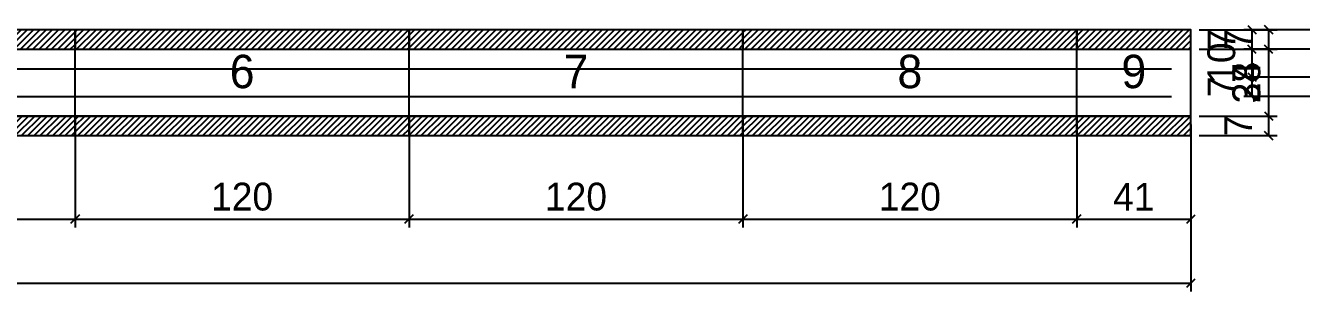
# Model space of a CAD drawing. Extents: x -10500 to 3070, y -6649 to 1250.
# Drawn here: x 824.2 to 1282.8, y -1631 to -1535.5 of the extents above; entities that cross this region are included whole.
import ezdxf
from ezdxf.enums import TextEntityAlignment as Align

# ---------------------------------------------------------------- set-up
doc = ezdxf.new("R2010")
doc.units = 0
for name, color, linetype in [('5', 5, 'Continuous'), ('COTA', 241, 'Continuous'), ('Painéis', 200, 'Continuous'), ('SARR_2.2x7', 40, 'Continuous'), ('SCO-___-LAJ', 224, 'Continuous')]:
    doc.layers.add(name, color=color, linetype=linetype)
doc.dimstyles.new('PAINEL', dxfattribs={"dimtxt": 10, "dimasz": 3, "dimexe": 3, "dimexo": 3, "dimgap": 3, "dimtad": 1, "dimblk": 'OBLIQUE', "dimblk1": 'OBLIQUE', "dimcen": 2.5, "dimclrd": 4, "dimclre": 4, "dimclrt": 240, "dimazin": 3, "dimtfac": 1, "dimtmove": 0, "dimatfit": 3})

# ---------------------------------------------------------------- blocks, each defined once
blk = doc.blocks.new('_OBLIQUE')
at = {"color": 0, "linetype": 'BYBLOCK'}
blk.add_line((-0.5, -0.5), (0.5, 0.5), dxfattribs=at)

msp = doc.modelspace()

# ---------------------------------------------------------------- hatches: boundary and pattern name
at = {"layer": 'COTA'}
h = msp.add_hatch(dxfattribs=at)
h.set_pattern_fill('ANSI31', scale=0.5)
h.paths.add_polyline_path([(722, -1544), (842, -1544), (842, -1537), (722, -1537)])
h = msp.add_hatch(dxfattribs=at)
h.set_pattern_fill('ANSI31', scale=0.5)
h.paths.add_polyline_path([(842, -1544), (962, -1544), (962, -1537), (842, -1537)])
h = msp.add_hatch(dxfattribs=at)
h.set_pattern_fill('ANSI31', scale=0.5)
h.paths.add_polyline_path([(962, -1544), (1082, -1544), (1082, -1537), (962, -1537)])
h = msp.add_hatch(dxfattribs=at)
h.set_pattern_fill('ANSI31', scale=0.5)
h.paths.add_polyline_path([(1082, -1544), (1202, -1544), (1202, -1537), (1082, -1537)])
h = msp.add_hatch(dxfattribs=at)
h.set_pattern_fill('ANSI31', scale=0.5)
h.paths.add_polyline_path([(1202, -1544), (1243, -1544), (1243, -1537), (1202, -1537)])
h = msp.add_hatch(dxfattribs=at)
h.set_pattern_fill('ANSI31', scale=0.5)
h.paths.add_polyline_path([(722, -1575), (842, -1575), (842, -1568), (722, -1568)])
h = msp.add_hatch(dxfattribs=at)
h.set_pattern_fill('ANSI31', scale=0.5)
h.paths.add_polyline_path([(842, -1575), (962, -1575), (962, -1568), (842, -1568)])
h = msp.add_hatch(dxfattribs=at)
h.set_pattern_fill('ANSI31', scale=0.5)
h.paths.add_polyline_path([(962, -1575), (1082, -1575), (1082, -1568), (962, -1568)])
h = msp.add_hatch(dxfattribs=at)
h.set_pattern_fill('ANSI31', scale=0.5)
h.paths.add_polyline_path([(1082, -1575), (1202, -1575), (1202, -1568), (1082, -1568)])
h = msp.add_hatch(dxfattribs=at)
h.set_pattern_fill('ANSI31', scale=0.5)
h.paths.add_polyline_path([(1202, -1575), (1243, -1575), (1243, -1568), (1202, -1568)])

# ---------------------------------------------------------------- linework, layer by layer
at = {"layer": 'Painéis'}
for p, q in [((722, -1544), (842, -1544)), ((842, -1568), (842, -1544)), ((842, -1568), (842, -1544)), ((842, -1544), (962, -1544)), ((842, -1568), (842, -1544)), ((962, -1568), (962, -1544)), ((962, -1568), (962, -1544)), ((962, -1544), (1082, -1544)), ((962, -1568), (962, -1544)), ((1082, -1568), (1082, -1544)), ((1082, -1568), (1082, -1544)), ((1082, -1544), (1202, -1544)), ((1082, -1568), (1082, -1544)), ((1202, -1568), (1202, -1544)), ((1202, -1568), (1202, -1544)), ((1202, -1544), (1243, -1544)), ((1202, -1568), (1202, -1544)), ((1243, -1568), (1243, -1544)), ((722, -1568), (842, -1568)), ((842, -1568), (962, -1568)), ((962, -1568), (1082, -1568)), ((1082, -1568), (1202, -1568)), ((1202, -1568), (1243, -1568))]:
    msp.add_line(p, q, dxfattribs=at)
at = {"layer": 'SARR_2.2x7'}
for points in [[(722, -1551), (842, -1551)], [(722, -1551), (842, -1551)], [(842, -1551), (962, -1551)], [(842, -1551), (962, -1551)], [(962, -1551), (1082, -1551)], [(962, -1551), (1082, -1551)], [(1082, -1551), (1202, -1551)], [(1082, -1551), (1202, -1551)], [(1202, -1551), (1236, -1551)], [(1202, -1551), (1236, -1551)], [(722, -1561), (842, -1561)], [(722, -1561), (842, -1561)], [(842, -1561), (962, -1561)], [(842, -1561), (962, -1561)], [(962, -1561), (1082, -1561)], [(962, -1561), (1082, -1561)], [(1082, -1561), (1202, -1561)], [(1082, -1561), (1202, -1561)], [(1202, -1561), (1236, -1561)], [(1202, -1561), (1236, -1561)]]:
    msp.add_lwpolyline(points, dxfattribs=at)
at = {"layer": 'SCO-___-LAJ'}
for points in [[(722, -1544), (842, -1544), (842, -1537), (722, -1537)], [(842, -1544), (962, -1544), (962, -1537), (842, -1537)], [(962, -1544), (1082, -1544), (1082, -1537), (962, -1537)], [(1082, -1544), (1202, -1544), (1202, -1537), (1082, -1537)], [(1202, -1544), (1243, -1544), (1243, -1537), (1202, -1537)], [(722, -1575), (842, -1575), (842, -1568), (722, -1568)], [(842, -1575), (962, -1575), (962, -1568), (842, -1568)], [(962, -1575), (1082, -1575), (1082, -1568), (962, -1568)], [(1082, -1575), (1202, -1575), (1202, -1568), (1082, -1568)], [(1202, -1575), (1243, -1575), (1243, -1568), (1202, -1568)]]:
    msp.add_lwpolyline(points, close=True, dxfattribs=at)

# ---------------------------------------------------------------- texts
at = {"layer": '5'}
for s, p in [('6', (902, -1552)), ('7', (1022, -1552)), ('8', (1142, -1552)), ('9', (1222.5, -1552))]:
    msp.add_text(s, height=12, dxfattribs=at).set_placement(p, align=Align.MIDDLE_CENTER)

# ---------------------------------------------------------------- dimensions: what is measured, and where the dimension line sits
at = {"layer": 'COTA'}
for base, p1, p2 in [((1271, -1575), (1243, -1575), (1243, -1537)), ((1271, -1544), (1243, -1544), (1243, -1537)), ((1265, -1544), (1293, -1544), (1293, -1537)), ((1271, -1568), (1243, -1568), (1243, -1544)), ((1265, -1554), (1293, -1554), (1293, -1544)), ((1265, -1561), (1293, -1561), (1293, -1554)), ((1271, -1575), (1243, -1575), (1243, -1568))]:
    msp.add_linear_dim(base=base, p1=p1, p2=p2, angle=90, dimstyle='PAINEL', dxfattribs=at).render()
for base, p1, p2 in [((242, -1628), (242, -1568), (1243, -1568)), ((722, -1605), (722, -1568), (842, -1568)), ((842, -1605), (842, -1568), (962, -1568)), ((962, -1605), (962, -1568), (1082, -1568)), ((1082, -1605), (1082, -1568), (1202, -1568)), ((1202, -1605), (1202, -1568), (1243, -1568))]:
    msp.add_linear_dim(base=base, p1=p1, p2=p2, dimstyle='PAINEL', dxfattribs=at).render()

doc.saveas('drawing.dxf')
